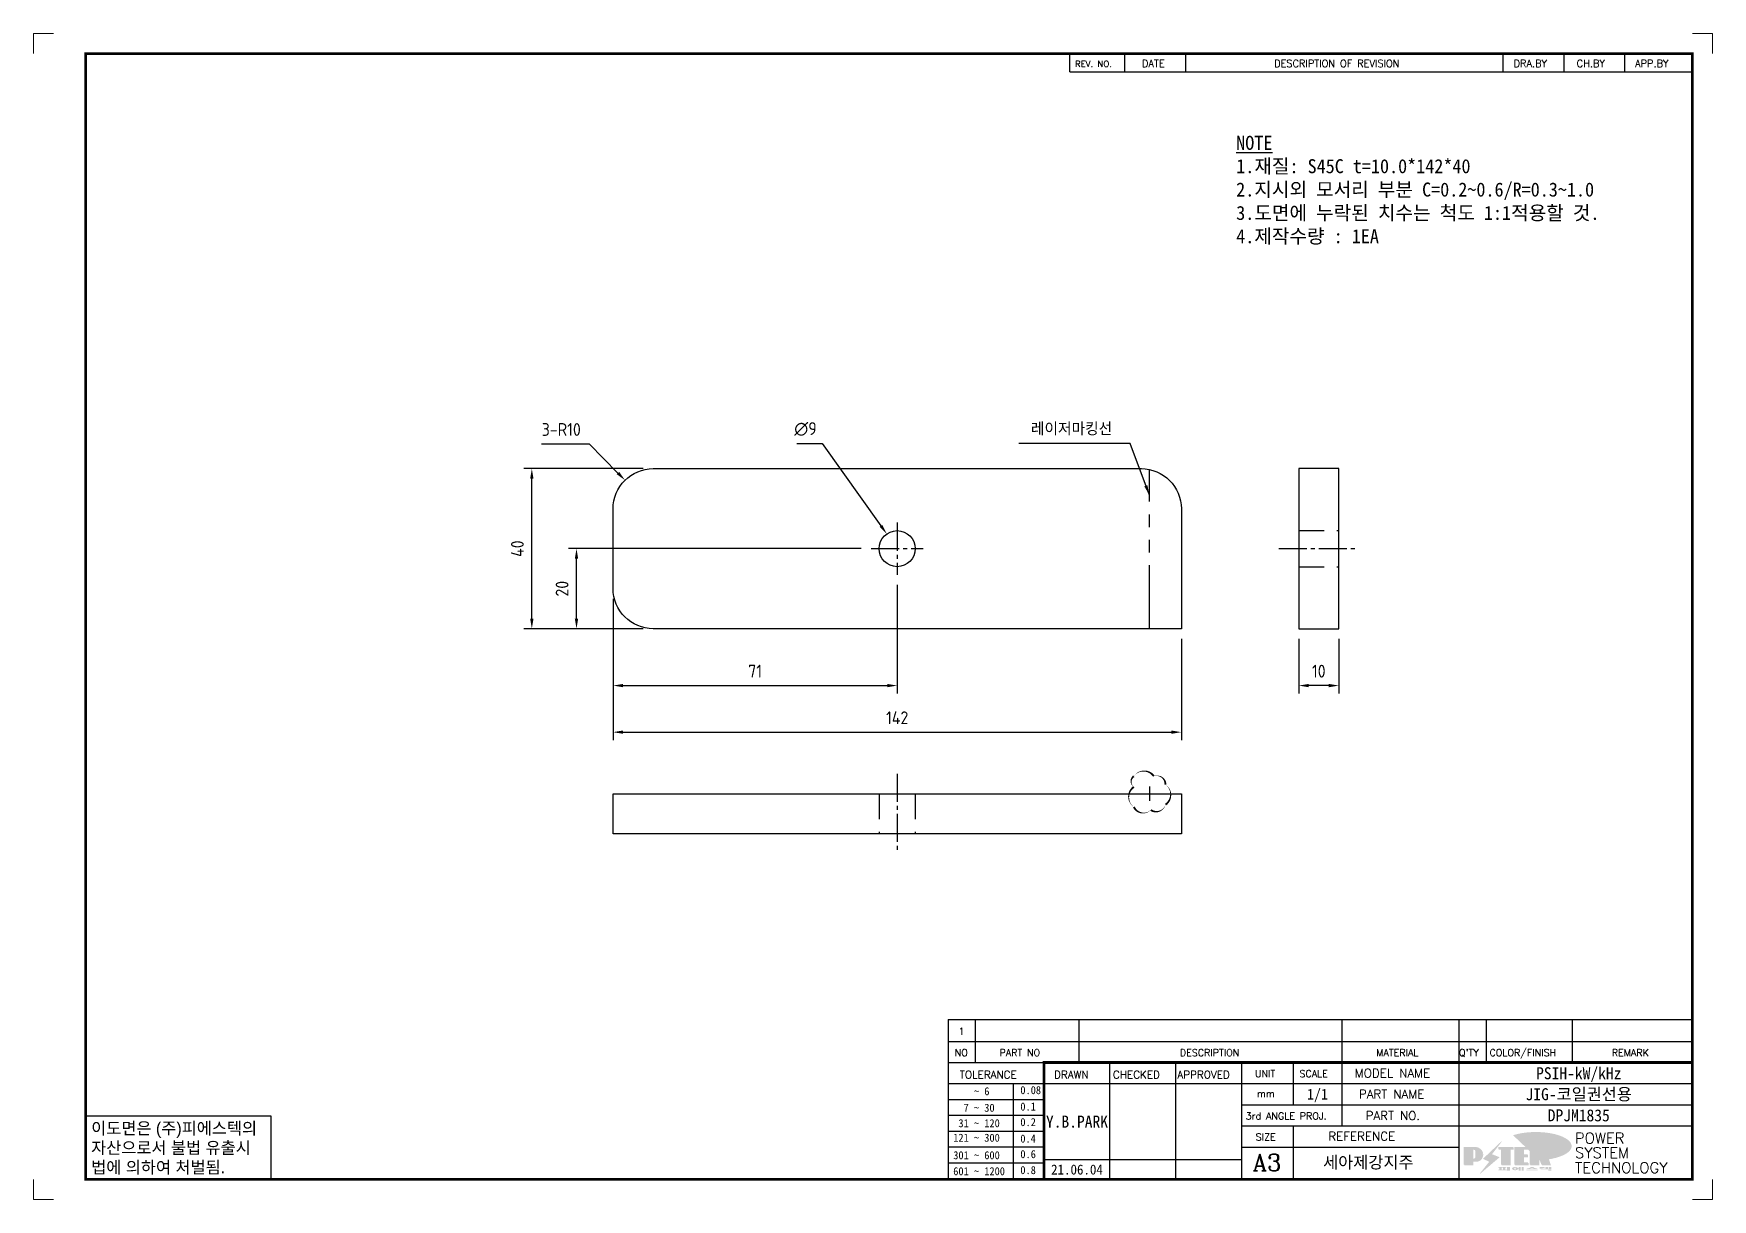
# Model space of a CAD drawing. Header units: millimetres. Extents: x 2584 to 14522, y 0 to 1456.
# Drawn here: x 6886.5 to 7306, y 0 to 291.3 of the extents above; entities that cross this region are included whole.
import ezdxf
from ezdxf.enums import TextEntityAlignment as Align

# ---------------------------------------------------------------- set-up
doc = ezdxf.new("R2010")
doc.units = ezdxf.units.MM
for name, pattern in [('CENTER1', [10, 7, -1, 1, -1]), ('HIDDEN', [9.525, 6.35, -3.175]), ('PHANTOM2', [31.75, 15.875, -3.175, 3.175, -3.175, 3.175, -3.175])]:
    doc.linetypes.add(name, pattern=pattern)
doc.layers.add('FORMAT-1', color=7, linetype='Continuous')
doc.layers.add('line', color=3, linetype='Continuous')
doc.styles.add('h1', font='')
doc.styles.add('HAN', font='')
doc.styles.add('RC', font='ROMANC.SHX')
doc.styles.add('ROMANT', font='romant')
doc.styles.add('RT', font='ROMANT.SHX', dxfattribs={"oblique": 15})
doc.styles.get("Standard").update_dxf_attribs({"font": 'ISOCP.SHX', "bigfont": 'WHGTXT.SHX'})
doc.styles.get('h1').set_extended_font_data('New Gulim')
doc.styles.get('HAN').set_extended_font_data('GulimChe')
doc.dimstyles.new('PS-1', dxfattribs={"dimtxt": 3.2, "dimasz": 2.5, "dimexe": 2, "dimexo": 2.5, "dimgap": 2, "dimtad": 1, "dimtoh": 1, "dimrnd": 0.05, "dimzin": 12, "dimdsep": 46, "dimtxsty": 'Standard', "dimcen": 0, "dimclrt": 2, "dimazin": 3, "dimtfac": 1, "dimtofl": 0, "dimtmove": 0, "dimatfit": 3, "dimfxl": 0, "dimtolj": 1, "dimtzin": 0, "dimarcsym": 0})

# ---------------------------------------------------------------- blocks, each defined once
blk = doc.blocks.new('*D247')
at = {"color": 0, "lineweight": -2}
for p, q in [((7102.32, 153.6), (7102.32, 126.39)), ((7031.32, 150.1), (7031.32, 126.39)), ((7033.82, 128.39), (7099.82, 128.39))]:
    blk.add_line(p, q, dxfattribs=at)
at = {"color": 0}
for points in [[(7033.82, 128.8), (7033.82, 127.97), (7031.32, 128.39)], [(7099.82, 128.8), (7099.82, 127.97), (7102.32, 128.39)]]:
    blk.add_solid(points, dxfattribs=at)
at = {"layer": 'Defpoints', "color": 0}
for p in [(7102.32, 156.1), (7031.32, 152.6), (7102.32, 128.39)]:
    blk.add_point(p, dxfattribs=at)
at = {"color": 2, "insert": (7066.82, 131.99), "char_height": 3.2, "attachment_point": 5}
blk.add_mtext('\\A1;71', dxfattribs=at)
blk = doc.blocks.new('*D248')
at = {"color": 0, "lineweight": -2}
for p, q in [((7031.32, 150.1), (7031.32, 114.75)), ((7173.32, 140.1), (7173.32, 114.75)), ((7033.82, 116.75), (7170.82, 116.75))]:
    blk.add_line(p, q, dxfattribs=at)
at = {"color": 0}
for points in [[(7033.82, 117.17), (7033.82, 116.34), (7031.32, 116.75)], [(7170.82, 117.17), (7170.82, 116.34), (7173.32, 116.75)]]:
    blk.add_solid(points, dxfattribs=at)
at = {"layer": 'Defpoints', "color": 0}
for p in [(7031.32, 152.6), (7173.32, 142.6), (7173.32, 116.75)]:
    blk.add_point(p, dxfattribs=at)
at = {"color": 2, "insert": (7102.32, 120.35), "char_height": 3.2, "attachment_point": 5}
blk.add_mtext('\\A1;142', dxfattribs=at)
blk = doc.blocks.new('*D249')
at = {"color": 0, "lineweight": -2}
for p, q in [((7093.32, 162.6), (7020.18, 162.6)), ((7022.18, 145.1), (7022.18, 160.1)), ((7038.82, 142.6), (7020.18, 142.6))]:
    blk.add_line(p, q, dxfattribs=at)
at = {"color": 0}
for points in [[(7021.76, 160.1), (7022.6, 160.1), (7022.18, 162.6)], [(7021.76, 145.1), (7022.6, 145.1), (7022.18, 142.6)]]:
    blk.add_solid(points, dxfattribs=at)
at = {"layer": 'Defpoints', "color": 0}
for p in [(7022.18, 162.6), (7095.82, 162.6), (7041.32, 142.6)]:
    blk.add_point(p, dxfattribs=at)
at = {"color": 2, "insert": (7018.58, 152.6), "char_height": 3.2, "attachment_point": 5, "rotation": 90}
blk.add_mtext('\\A1;20', dxfattribs=at)
blk = doc.blocks.new('*D250')
at = {"color": 0, "lineweight": -2}
for p, q in [((7038.82, 182.6), (7009.02, 182.6)), ((7011.02, 145.1), (7011.02, 180.1)), ((7038.82, 142.6), (7009.02, 142.6))]:
    blk.add_line(p, q, dxfattribs=at)
at = {"color": 0}
for points in [[(7010.61, 180.1), (7011.44, 180.1), (7011.02, 182.6)], [(7010.61, 145.1), (7011.44, 145.1), (7011.02, 142.6)]]:
    blk.add_solid(points, dxfattribs=at)
at = {"layer": 'Defpoints', "color": 0}
for p in [(7011.02, 182.6), (7041.32, 182.6), (7041.32, 142.6)]:
    blk.add_point(p, dxfattribs=at)
at = {"color": 2, "insert": (7007.42, 162.6), "char_height": 3.2, "attachment_point": 5, "rotation": 90}
blk.add_mtext('\\A1;40', dxfattribs=at)
blk = doc.blocks.new('*D251')
at = {"color": 0, "lineweight": -2}
for p, q in [((7013.42, 188.78), (7025.34, 188.78)), ((7025.34, 188.78), (7032.54, 181.49))]:
    blk.add_line(p, q, dxfattribs=at)
at = {"color": 0}
blk.add_solid([(7032.84, 181.79), (7032.24, 181.2), (7034.3, 179.71)], dxfattribs=at)
at = {"layer": 'Defpoints', "color": 0}
for p in [(7034.3, 179.71), (7041.32, 172.6)]:
    blk.add_point(p, dxfattribs=at)
at = {"color": 2, "insert": (7018.38, 192.38), "char_height": 3.2, "attachment_point": 5}
blk.add_mtext('\\A1;3-R10', dxfattribs=at)
blk = doc.blocks.new('*D252')
at = {"color": 0, "lineweight": -2}
for p, q in [((7202.66, 140.1), (7202.66, 126.39)), ((7212.66, 140.1), (7212.66, 126.39)), ((7210.16, 128.39), (7205.16, 128.39))]:
    blk.add_line(p, q, dxfattribs=at)
at = {"color": 0}
for points in [[(7205.16, 128.8), (7205.16, 127.97), (7202.66, 128.39)], [(7210.16, 128.8), (7210.16, 127.97), (7212.66, 128.39)]]:
    blk.add_solid(points, dxfattribs=at)
at = {"layer": 'Defpoints', "color": 0}
for p in [(7202.66, 142.6), (7212.66, 142.6), (7202.66, 128.39)]:
    blk.add_point(p, dxfattribs=at)
at = {"color": 2, "insert": (7207.66, 131.99), "char_height": 3.2, "attachment_point": 5}
blk.add_mtext('\\A1;10', dxfattribs=at)
blk = doc.blocks.new('*D253')
at = {"color": 0, "lineweight": -2}
for p, q in [((7077.2, 188.9), (7083.59, 188.9)), ((7083.59, 188.9), (7098.26, 168.3))]:
    blk.add_line(p, q, dxfattribs=at)
at = {"color": 0}
blk.add_solid([(7098.6, 168.54), (7097.92, 168.06), (7099.71, 166.26)], dxfattribs=at)
at = {"layer": 'Defpoints', "color": 0}
for p in [(7099.71, 166.26), (7104.93, 158.93)]:
    blk.add_point(p, dxfattribs=at)
at = {"color": 2, "insert": (7079.4, 192.5), "char_height": 3.2, "attachment_point": 5}
blk.add_mtext('\\A1;∅9', dxfattribs=at)
blk = doc.blocks.new('no3')
at = {"color": 180}
for p, q in [((0, 5.5), (0, 0)), ((0, 5.5), (186, 5.5)), ((6.79, 5.5), (6.79, 0)), ((32.74, 0.11), (32.74, 5.5)), ((98.4, 5.5), (98.4, 0)), ((127.61, 5.5), (127.61, 0)), ((134.43, 5.5), (134.43, 0)), ((155.98, 5.5), (155.98, 0))]:
    blk.add_line(p, q, dxfattribs=at)
at = {"color": 2, "style": 'HAN'}
for tag, p in [('PART-NO', (19.76, 2.75)), ('MATERIAL', (111.38, 2.75)), ("Q'TY", (131.02, 2.75)), ('COLOR/FINISH', (145.2, 2.75)), ('REMARK', (170.76, 2.75))]:
    blk.add_attdef(tag, text='', height=2.9, dxfattribs=at).set_placement(p, align=Align.MIDDLE_CENTER)
blk.add_attdef('DESCRIPTION', text='', height=2.9, dxfattribs=at).set_placement((34.51, 2.75), align=Align.MIDDLE_LEFT)
at = {"color": 2, "style": 'RT', "oblique": 15}
blk.add_attdef('NO', text='', height=1.74, dxfattribs=at).set_placement((3.38, 2.51), align=Align.MIDDLE_CENTER)
blk = doc.blocks.new('t3')
for p, q in [((0, 15.88), (46.25, 15.88)), ((0, 15.88), (0, 0)), ((46.25, 15.88), (46.25, 0)), ((0, 0), (46.25, 0))]:
    blk.add_line(p, q)
at = {"color": 1, "style": 'h1'}
for s, p in [('이도면은 (주)피에스텍의', (1.4, 11.29)), ('자산으로서 불법 유출시', (1.4, 6.41)), ('법에 의하여 처벌됨.', (1.4, 1.52))]:
    blk.add_text(s, height=3, dxfattribs=at).set_placement(p)
blk = doc.blocks.new('new LOGO')
at = {"layer": 'line'}
h = blk.add_hatch(color=1, dxfattribs=at)
h.paths.add_polyline_path([(41.5, 16.4), (54.3, 16.4, 1), (54.3, 82.9), (0, 82.9), (0, -0.1), (41.5, -0.1)])
h.paths.add_polyline_path([(41.5, 27.9), (41.5, 71.9), (43.6, 71.9, -0.414214), (54.6, 60.9), (54.6, 38.9, -0.414214), (43.6, 27.9)], flags=16)
h.paths.add_polyline_path([(214.7, 71.9), (227.5, 71.9), (227.5, 82.9), (159.7, 82.9), (159.7, 71.9), (172.5, 71.9), (172.5, -0.1), (214.7, -0.1)])
h.paths.add_polyline_path([(276, 37.4), (294.8, 37.4), (294.8, 49.1), (276, 49.1), (276, 71.9), (294.8, 71.9), (294.8, 82.9), (234.5, 82.9), (234.5, -0.1), (297, -0.1), (297, 10.9), (276, 10.9)])
h.paths.add_polyline_path([(347.2, 35.2), (359.7, -0.1), (400.5, -0.1), (379.6, 66.8), (399.7, 82.9), (380.6, 82.9), (347.2, 61.6), (347.2, 82.9), (305.5, 82.9), (305.5, -0.1), (347.2, -0.1)])
h = blk.add_hatch(color=250, dxfattribs=at)
h.paths.add_polyline_path([(44.5, 69.4), (46.6, 69.4, -0.129793), (52, 68, 0.221832), (43.6, 71.9), (41.5, 71.9), (41.5, 27.9), (43.6, 27.9, 0.02048), (44.5, 28)], flags=17)
h.paths.add_polyline_path([(44.5, 13.9), (57.3, 13.9, 0.72362), (77.1, 73.9, -0.679777), (54.3, 16.4), (41.5, 16.4), (41.5, -0.1), (3, -0.1), (3, -2.6), (44.5, -2.6)])
h.paths.add_polyline_path([(117.9, 14.2), (71.5, -44.4), (77.1, -39.6), (120.8, 15.6), (92, 28.9), (173.3, 106), (177.5, 111.4), (89.1, 27.6)])
h.paths.add_polyline_path([(162.7, 71.9), (162.7, 69.4), (172.5, 69.4), (172.5, 71.9)], flags=17)
h.paths.add_polyline_path([(217.7, 69.4), (230.5, 69.4), (230.5, 80.4), (227.5, 80.4), (227.5, 71.9), (214.7, 71.9), (214.7, -0.1), (175.5, -0.1), (175.5, -2.6), (217.7, -2.6)])
h.paths.add_polyline_path([(297.8, 46.6), (294.8, 46.6), (294.8, 37.4), (276, 37.4), (276, 10.9), (279, 10.9), (279, 34.9), (297.8, 34.9)])
h.paths.add_polyline_path([(300, 8.4), (297, 8.4), (297, -0.1), (237.5, -0.1), (237.5, -2.6), (300, -2.6)])
h.paths.add_polyline_path([(297.8, 80.4), (294.8, 80.4), (294.8, 71.9), (276, 71.9), (276, 49.1), (279, 49.1), (279, 69.4), (297.8, 69.4)])
h.paths.add_polyline_path([(350.2, 80.4), (347.2, 80.4), (347.2, 61.6), (350.2, 63.5)])
h.paths.add_polyline_path([(350.2, 26.7), (347.2, 35.2), (347.2, -0.1), (308.5, -0.1), (308.5, -2.6), (350.2, -2.6)])
h.paths.add_polyline_path([(402.7, 80.4), (396.5, 80.4), (379.6, 66.8), (400.5, -0.1), (361.8, -0.1), (362.7, -2.6), (403.5, -2.6), (382.6, 64.3)])
blk.add_hatch(color=5, dxfattribs=at).paths.add_polyline_path([(166.3, 35), (131, 49), (180.4, 112.7), (92, 28.9), (120.8, 15.6), (74.4, -43)])
h = blk.add_hatch(color=253, dxfattribs=at)
edge = h.paths.add_edge_path()
edge.add_ellipse((333.9, 86.4), major_axis=(-165.9, 0), ratio=0.39426, start_angle=111.51268, end_angle=334.46902)
edge.add_ellipse((314.1, 81.2), major_axis=(-153.7, 0), ratio=0.40699, start_angle=121.30662, end_angle=327.74369, ccw=False)
edge.add_line((394, 27.8), (394.7, 25.6))
h = blk.add_hatch(color=250, dxfattribs=at)
edge = h.paths.add_edge_path()
edge.add_ellipse((237.8, -17.6), major_axis=(-14.3, 0), ratio=0.526336, start_angle=192.2456, end_angle=269.07481)
edge.add_line((238.1, -10.1), (237.6, -10.1))
edge.add_ellipse((237.8, -17.6), major_axis=(-14.3, 0), ratio=0.526336, start_angle=270.92519, end_angle=449.07481)
edge.add_line((237.6, -25.1), (238.1, -25.1))
edge.add_ellipse((237.8, -17.6), major_axis=(-14.3, 0), ratio=0.526336, start_angle=450.92519, end_angle=527.7544)
edge.add_line((251.7, -19.2), (254.1, -19.2))
edge.add_line((254.1, -19.2), (254.1, -27.1))
edge.add_line((254.1, -27.1), (263.1, -27.1))
edge.add_line((263.1, -27.1), (263.1, -10.1))
edge.add_line((263.1, -10.1), (254.1, -10.1))
edge.add_line((254.1, -10.1), (254.1, -16))
edge.add_line((254.1, -16), (251.7, -16))
h.paths.add_polyline_path([(241, -16.4), (241, -18.7, -1), (234.4, -18.7), (234.4, -16.4, -1)], flags=16)
h.paths.add_polyline_path([(278.2, -10.1), (268.1, -10.1), (268.1, -27.1), (278.2, -27.1)])
h.paths.add_polyline_path([(310.3, -10.1), (310.3, -11.1, -0.157169), (289.3, -17.5), (294, -19.9, 0.128407), (316.3, -15.9, 0.128407), (338.6, -19.9), (343.3, -17.5, -0.157169), (322.2, -11.1), (322.2, -10.1)])
h.paths.add_polyline_path([(342.1, -25.1), (342.1, -22.3), (290.4, -22.3), (290.4, -25.1)])
h.paths.add_polyline_path([(352, -10.1), (352, -16.2, 0.414214), (354, -18.2), (378.7, -18.2), (378.7, -19.6), (390.2, -19.6), (390.2, -10.1), (378.7, -10.1), (378.7, -13.6), (374.7, -13.6), (374.7, -15.1), (378.7, -15.1), (378.7, -16.2), (364.7, -16.2), (364.7, -15.1), (371.2, -15.1), (371.2, -13.6), (364.7, -13.6), (364.7, -12.6), (374.7, -12.6), (374.7, -10.1)])
h.paths.add_polyline_path([(393.8, -10.1), (393.8, -19.6), (405, -19.6), (405, -10.1)])
h.paths.add_polyline_path([(405, -27.1), (405, -20.9), (356.8, -20.9), (356.8, -23), (391.8, -23), (391.8, -27.1)])
h.paths.add_polyline_path([(200.4, -10.1), (200.4, -22.3), (193.2, -22.3), (193.2, -12.6), (196.6, -12.6), (196.6, -10.1), (161, -10.1), (161, -12.6), (164.5, -12.6), (164.5, -22.3), (161, -22.3), (161, -25.1), (200.4, -25.1), (200.4, -27.1), (213.9, -27.1), (213.9, -10.1)])
h.paths.add_polyline_path([(182, -12.6), (175.6, -12.6), (175.6, -22.3), (182, -22.3)], flags=17)
blk = doc.blocks.new('format-3')
at = {"color": 3, "lineweight": 9}
for p, q in [((0, 286.3), (0, 291.3)), ((5, 291.3), (0, 291.3)), ((414.5, 291.3), (419.5, 291.3)), ((419.5, 286.3), (419.5, 291.3)), ((0, 5), (0, 0)), ((419.5, 5), (419.5, 0)), ((5, 0), (0, 0)), ((414.5, 0), (419.5, 0))]:
    blk.add_line(p, q, dxfattribs=at)
at = {"color": 180}
for p, q in [((258.97, 281.75), (258.97, 286.3)), ((272.71, 281.75), (272.71, 286.3)), ((287.94, 281.75), (287.94, 286.3)), ((367.22, 281.75), (367.22, 286.3)), ((382.45, 281.75), (382.45, 286.3)), ((397.61, 281.75), (397.61, 286.3)), ((258.97, 281.75), (414.5, 281.75)), ((228.5, 39.49), (228.5, 5)), ((228.5, 39.49), (414.5, 39.49)), ((235.29, 39.49), (235.29, 34.21)), ((261.24, 34.21), (261.24, 39.49)), ((326.9, 39.49), (326.9, 34.21)), ((356.11, 39.49), (356.11, 34.21)), ((362.93, 39.49), (362.93, 34.21)), ((384.48, 39.49), (384.48, 34.21)), ((228.5, 34.21), (252.48, 34.21)), ((268.96, 5), (268.96, 34.21)), ((285.45, 5), (285.45, 34.21)), ((301.94, 5), (301.94, 34.21)), ((314.72, 34.21), (314.72, 23.65)), ((326.9, 34.21), (326.9, 18.37)), ((356.11, 34.21), (356.11, 5)), ((228.5, 28.93), (252.48, 28.93)), ((244.89, 5.23), (244.89, 28.93)), ((252.48, 28.93), (414.5, 28.93)), ((228.5, 24.98), (252.48, 24.98)), ((228.5, 21.03), (252.48, 21.03)), ((301.94, 23.65), (414.5, 23.65)), ((228.5, 17.08), (252.48, 17.08)), ((301.94, 18.37), (414.5, 18.37)), ((314.72, 18.37), (314.72, 5)), ((228.5, 13.13), (252.48, 13.13)), ((301.94, 13.09), (356.11, 13.09)), ((228.5, 9.18), (252.48, 9.18)), ((252.48, 9.95), (301.94, 9.95))]:
    blk.add_line(p, q, dxfattribs=at)
at = {"const_width": 0.7}
blk.add_lwpolyline([(252.48, 5), (252.48, 34.21), (414.5, 34.21)], dxfattribs=at)
at = {"layer": 'FORMAT-1', "const_width": 0.7}
blk.add_lwpolyline([(13, 5), (13, 286.3), (414.5, 286.3), (414.5, 5)], close=True, dxfattribs=at)
blk.add_blockref('t3', (13, 5))
at = {"xscale": 0.05400000000000027, "yscale": 0.05400000000000027, "zscale": 0.05400000000000027}
blk.add_blockref('new LOGO', (357.35, 8.65), dxfattribs=at)
at = {"color": 2}
for s, height, style, p in [('REV. NO.', 1.56, 'RC', (260.23, 282.95)), ('DATE', 1.788, 'RC', (276.95, 282.94)), ('DESCRIPTION OF REVISION', 1.7875, 'RC', (309.98, 282.94)), ('DRA.BY', 1.788, 'RC', (369.83, 282.94)), ('CH.BY', 1.788, 'RC', (385.59, 282.94)), ('APP.BY', 1.788, 'RC', (400.18, 282.94)), ('COLOR/FINISH', 1.7424, 'RC', (363.8, 35.83)), ('NO', 1.742, 'RC', (230.16, 35.83)), ('PART NO', 1.742, 'RC', (241.36, 35.83)), ('DESCRIPTION', 1.7424, 'RC', (286.43, 35.83)), ('MATERIAL', 1.742, 'RC', (335.52, 35.83)), ("Q'TY", 1.742, 'RC', (356.17, 35.83)), ('REMARK', 1.742, 'RC', (394.37, 35.83)), (' TOLERANCE', 1.9, 'RC', (230.11, 30.22)), ('DRAWN', 1.9, 'RC', (255, 30.22)), ('CHECKED', 1.9, 'RC', (269.71, 30.22)), ('APPROVED', 1.9, 'RC', (285.8, 30.22)), ('UNIT', 1.742, 'RC', (305.19, 30.55)), ('SCALE', 1.742, 'RC', (316.32, 30.55)), ('MODEL NAME', 2.178, 'RC', (330.12, 30.46)), ('    ~ 6', 2, 'HAN', (229.8, 26.03)), ('0.08', 2, 'HAN', (246.57, 26.31)), ('mm', 1.742, 'RC', (305.67, 25.56)), ('PART NAME', 2.178, 'RC', (331.17, 25.24)), ('  7 ~ 30', 2, 'HAN', (229.8, 21.91)), ('0.1', 2, 'HAN', (246.57, 22.2)), ('3rd ANGLE PROJ.', 1.7424, 'RC', (302.87, 19.97)), ('PART NO.', 2.178, 'RC', (332.84, 19.85)), (' 31 ~ 120', 2, 'HAN', (229.8, 18.04)), ('0.2', 2, 'HAN', (246.57, 18.32)), ('REFERENCE', 2.178, 'RC', (323.52, 14.69)), ('121 ~ 300', 2, 'HAN', (229.8, 14.42)), ('0.4', 2, 'HAN', (246.57, 14.2)), ('SIZE', 1.742, 'RC', (305.39, 14.71)), ('301 ~ 600', 2, 'HAN', (229.8, 10.04)), ('0.6', 2, 'HAN', (246.57, 10.32)), ('601 ~ 1200', 2, 'HAN', (229.8, 6.05)), ('0.8', 2, 'HAN', (246.57, 6.33))]:
    blk.add_text(s, height=height, dxfattribs=dict(at, style=style)).set_placement(p)
at = {"style": 'ROMANT'}
for s, p in [('POWER', (385.15, 13.96)), ('SYSTEM', (385.15, 10.31)), ('TECHNOLOGY', (385.15, 6.56))]:
    blk.add_text(s, height=2.7, dxfattribs=at).set_placement(p)
at = {"color": 2, "lineweight": 25, "style": 'RC'}
blk.add_text('A3', height=4.182, dxfattribs=at).set_placement((304.61, 7.14))
at = {"style": 'HAN'}
for tag, height, p in [('MODEL-NAME', 3, (386.1, 31.53)), ('SCALE', 2.7, (320.81, 26.29)), ('PART-NAME', 3, (386.1, 26.29)), ('CH-BY', 3, (277.21, 19.44)), ('PART-NO', 3, (386.1, 21.01)), ('DRA-BY', 3, (260.72, 19.44)), ('APP-BY', 3, (293.7, 19.44)), ('DRA-DATE', 2.5, (260.72, 7.47)), ('CH-DATE', 2.5, (277.21, 7.47)), ('APP-DATE', 2.5, (293.7, 7.47)), ('관련업체', 3, (333.52, 9.26))]:
    blk.add_attdef(tag, text='', height=height, dxfattribs=at).set_placement(p, align=Align.MIDDLE_CENTER)

msp = doc.modelspace()

# ---------------------------------------------------------------- linework, layer by layer
at = {"color": 6, "linetype": 'PHANTOM2'}
for p, q in [((7165.324, 142.599), (7165.324, 182.397)), ((7165.324, 103.132), (7165.324, 99.576))]:
    msp.add_line(p, q, dxfattribs=at)
at = {"color": 1, "linetype": 'CENTER1'}
for p, q in [((7102.324, 169.099), (7102.324, 156.099)), ((7095.824, 162.599), (7108.824, 162.599)), ((7197.658, 162.599), (7217.658, 162.599)), ((7102.324, 106.354), (7102.324, 86.354))]:
    msp.add_line(p, q, dxfattribs=at)
at = {"color": 2, "linetype": 'HIDDEN'}
for p, q in [((7202.658, 167.099), (7212.658, 167.099)), ((7202.658, 158.099), (7212.658, 158.099)), ((7097.824, 101.354), (7097.824, 91.354)), ((7106.824, 101.354), (7106.824, 91.354))]:
    msp.add_line(p, q, dxfattribs=at)
at = {"color": 3}
msp.add_lwpolyline([(7031.324, 172.599, -0.4142136), (7041.324, 182.599), (7163.324, 182.599, -0.4142136), (7173.324, 172.599), (7173.324, 142.599), (7041.324, 142.599, -0.4142136), (7031.324, 152.599)], format="xyb", close=True, dxfattribs=at)
for points in [[(7202.658, 142.599), (7212.658, 142.599), (7212.658, 182.599), (7202.658, 182.599)], [(7031.324, 101.354), (7173.324, 101.354), (7173.324, 91.354), (7031.324, 91.354)]]:
    msp.add_lwpolyline(points, close=True, dxfattribs=at)
at = {"color": 6}
msp.add_lwpolyline([(7161.454, 105.74, 0, 0.5, -0.5205671), (7166.454, 105.74, 0, 0.5, -0.5205671), (7169.357, 103.643, 0, 0.5, -0.5205671), (7169.357, 98.643, 0, 0.5, -0.5205671), (7165.695, 97.304, 0, 0.5, -0.5205671), (7161.454, 98.062, 0, 0.5, -0.5205671), (7161.454, 103.062, 0, 0.5, -0.5205671)], format="xyseb", close=True, dxfattribs=at)
at = {"color": 3}
msp.add_circle((7102.324, 162.599), 4.5, dxfattribs=at)

# ---------------------------------------------------------------- block references
msp.add_blockref('format-3', (6886.52, 0, 0)).add_auto_attribs({'DRA-DATE': '21.06.04', 'DRA-BY': 'Y.B.PARK', 'MODEL-NAME': 'PSIH-kW/kHz', 'PART-NAME': 'JIG-코일권선용', 'PART-NO': 'DPJM1835', 'SCALE': '1/1', '관련업체': '세아제강지주'})
ref = msp.add_blockref('no3', (7115.02, 39.494, 0))
ref.add_attrib('NO', '1', dxfattribs={"color": 2, "height": 1.74, "style": 'RT'}).set_placement((7118.404, 42.001, 0), align=Align.MIDDLE_CENTER)

# ---------------------------------------------------------------- texts
at = {"color": 2, "insert": (7187.027, 265.751, 0), "char_height": 3.5, "attachment_point": 1, "style": 'HAN'}
msp.add_mtext_dynamic_manual_height_columns('{\\LNOTE\\P}1.재질: S45C t=10.0*142*40\\P2.지시외 모서리 부분 C=0.2~0.6/R=0.3~1.0\\P3.도면에 누락된 치수는 척도 1:1적용할 것.\\P{\\C1;4.제작수량 : 1EA}', width=119.60875, gutter_width=769.295, heights=[0], dxfattribs=at)
at = {"color": 2, "insert": (7156.049, 190.902), "char_height": 3.2, "attachment_point": 9}
msp.add_mtext('레이저마킹선', dxfattribs=at)

# ---------------------------------------------------------------- dimensions: what is measured, and where the dimension line sits
dim = msp.add_radius_dim(center=(7041.324, 172.599), mpoint=(7034.297, 179.714), text='3-<>', dimstyle='PS-1')
dim.commit()
dim.dimension.update_dxf_attribs({"geometry": '*D251', "text_midpoint": (7018.382, 188.779), "dimtype": 164})
dim = msp.add_diameter_dim_2p(p1=(7104.935, 158.934), p2=(7099.714, 166.265), dimstyle='PS-1')
dim.commit()
dim.dimension.update_dxf_attribs({"geometry": '*D253', "text_midpoint": (7079.397, 188.901), "dimtype": 163})
for base, p2, picture, middle in [((7011.023, 182.599), (7041.324, 182.599), '*D250', (7007.423, 162.599)), ((7022.179, 162.599), (7095.824, 162.599), '*D249', (7018.579, 152.599))]:
    dim = msp.add_linear_dim(base=base, p1=(7041.324, 142.599), p2=p2, angle=90, dimstyle='PS-1')
    dim.commit()
    dim.dimension.update_dxf_attribs({"geometry": picture, "text_midpoint": middle})
for base, p1, p2, picture, middle in [((7102.324, 128.387), (7031.324, 152.599), (7102.324, 156.099), '*D247', (7066.824, 131.987)), ((7173.324, 116.753), (7031.324, 152.599), (7173.324, 142.599), '*D248', (7102.324, 120.354)), ((7202.658, 128.387), (7212.658, 142.599), (7202.658, 142.599), '*D252', (7207.658, 131.987))]:
    dim = msp.add_linear_dim(base=base, p1=p1, p2=p2, dimstyle='PS-1')
    dim.commit()
    dim.dimension.update_dxf_attribs({"geometry": picture, "text_midpoint": middle})

# ---------------------------------------------------------------- leaders
at = {"annotation_type": 0, "has_hookline": 1, "hookline_direction": 1, "text_width": 23.333}
msp.add_leader([(7165.324, 175.97), (7160.549, 188.902), (7158.049, 188.902)], dimstyle='PS-1', override={"dimgap": 2, "dimtad": 1}, dxfattribs=at)

doc.saveas('drawing.dxf')
